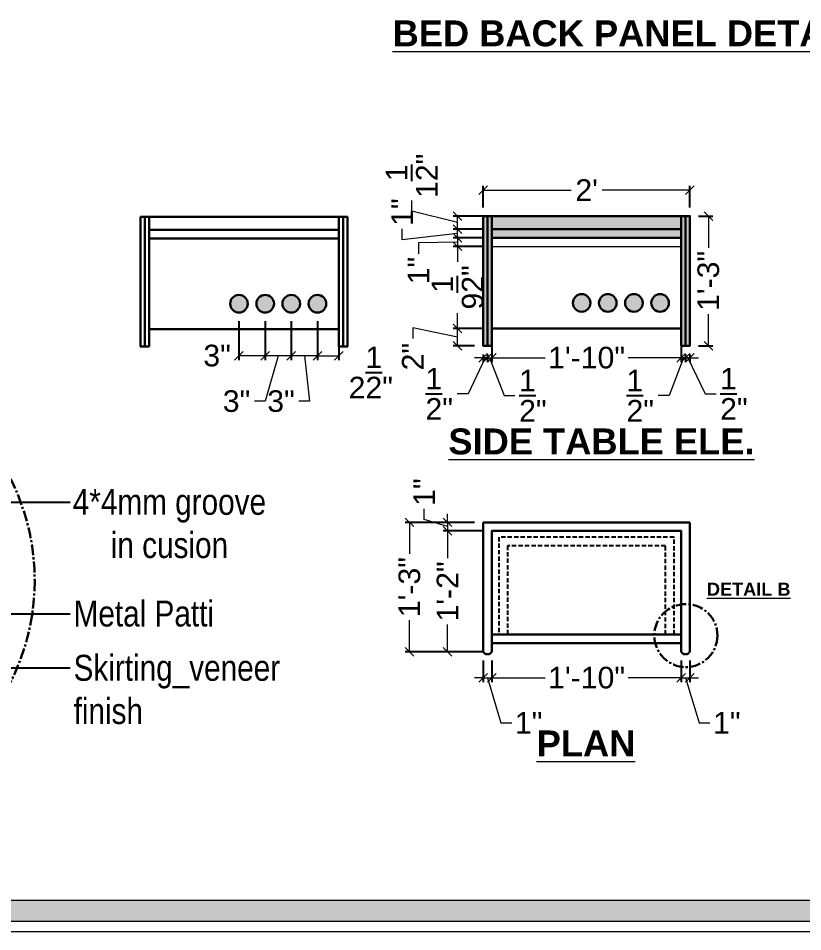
# Model space of a CAD drawing. Header units: millimetres. Extents: x 56222 to 3066687, y -650199 to -121287.
# Drawn here: x 132227 to 132317.7, y -184089.8 to -183984.1 of the extents above; entities that cross this region are included whole.
import ezdxf
from ezdxf import colors
from ezdxf.entities.mleader import LeaderData, LeaderLine
from ezdxf.math import Vec2, Vec3

# ---------------------------------------------------------------- set-up
doc = ezdxf.new("R2010")
doc.units = ezdxf.units.MM
doc.header["$MEASUREMENT"] = 0
doc.header["$PDMODE"] = 35
for name, pattern in [('CENTER', [2, 1.25, -0.25, 0.25, -0.25]), ('DASHED2', [0.375, 0.25, -0.125]), ('DASHEDX2', [1.5, 1, -0.5])]:
    doc.linetypes.add(name, pattern=pattern)
doc.layers.get('Defpoints').update_dxf_attribs({"color": 220})
doc.layers.add('AR HATCH-7', color=7, linetype='Continuous')
for name, color, linetype, lineweight in [('DIM.', 250, 'Continuous', 13), ('dim05', 1, 'Continuous', 13), ('Dimension', 10, 'DASHEDX2', 20), ('FURNITURE', 32, 'Continuous', 9), ('Text', 7, 'Continuous', 15), ('wall', 7, 'Continuous', 30)]:
    doc.layers.add(name, color=color, linetype=linetype, lineweight=lineweight)
doc.styles.add('Arial', font='arial.ttf')
doc.styles.get("Standard").update_dxf_attribs({"font": 'arial.ttf', "height": 6})
doc.styles.add('style4', font='ARIALN.TTF')
doc.dimstyles.new('ISO-25', dxfattribs={"dimtxt": 2.5, "dimasz": 1, "dimexe": 0.5, "dimexo": 1, "dimtad": 0, "dimdec": 1, "dimlunit": 4, "dimtxsty": 'Standard', "dimblk": 'OBLIQUE', "dimcen": 2.5, "dimclrd": 1, "dimclre": 1, "dimclrt": 5, "dimadec": 0, "dimazin": 0, "dimtfac": 1, "dimtdec": 1, "dimtmove": 0, "dimatfit": 3, "dimfxl": 1, "dimlwd": -1, "dimarcsym": 0})

# ---------------------------------------------------------------- blocks, each defined once
blk = doc.blocks.new('_Oblique')
at = {"layer": 'wall', "color": 0, "lineweight": -2}
blk.add_line((-0.5, -0.5), (0.5, 0.5), dxfattribs=at)
blk = doc.blocks.new('*D529')
at = {"layer": 'Defpoints', "color": 0, "lineweight": 30, "transparency": 16777216}
for p in [(132280.73, -184021.96), (132281.23, -184021.96), (132281.23, -184023.35)]:
    blk.add_point(p, dxfattribs=at)
at = {"layer": 'dim05', "color": 1, "linetype": 'Continuous', "lineweight": -2, "transparency": 16777216}
for p, q in [((132280.73, -184022.96), (132280.73, -184023.85)), ((132281.23, -184022.96), (132281.23, -184023.85))]:
    blk.add_line(p, q, dxfattribs=at)
at = {"layer": 'dim05', "color": 1, "linetype": 'Continuous', "transparency": 16777216}
for p, q in [((132280.98, -184023.35), (132278.98, -184027.52)), ((132280.73, -184023.35), (132279.73, -184023.35)), ((132280.73, -184023.35), (132281.23, -184023.35)), ((132280.73, -184023.35), (132281.23, -184023.35)), ((132281.23, -184023.35), (132282.23, -184023.35)), ((132278.98, -184027.52), (132277.73, -184027.52))]:
    blk.add_line(p, q, dxfattribs=at)
at = {"layer": 'dim05', "color": 1, "transparency": 16777216}
blk.add_blockref('_Oblique', (132280.73, -184023.35), dxfattribs=at)
at = {"layer": 'dim05', "color": 1, "transparency": 16777216, "rotation": 180}
blk.add_blockref('_Oblique', (132281.23, -184023.35), dxfattribs=at)
at = {"layer": 'dim05', "color": 5, "lineweight": 25, "transparency": 16777216, "insert": (132275.65, -184027.52), "char_height": 2.5, "attachment_point": 5, "style": 'Arial'}
blk.add_mtext('{\\H1x;\\S1/2;}"', dxfattribs=at)
blk = doc.blocks.new('*D530')
at = {"layer": 'Defpoints', "color": 0, "lineweight": 30, "transparency": 16777216}
for p in [(132281.23, -184021.96), (132281.73, -184021.96), (132281.73, -184023.35)]:
    blk.add_point(p, dxfattribs=at)
at = {"layer": 'dim05', "color": 1, "linetype": 'Continuous', "lineweight": -2, "transparency": 16777216}
for p, q in [((132281.23, -184022.96), (132281.23, -184023.85)), ((132281.73, -184022.96), (132281.73, -184023.85))]:
    blk.add_line(p, q, dxfattribs=at)
at = {"layer": 'dim05', "color": 1, "linetype": 'Continuous', "transparency": 16777216}
for p, q in [((132281.23, -184023.35), (132280.23, -184023.35)), ((132281.23, -184023.35), (132281.73, -184023.35)), ((132281.23, -184023.35), (132281.73, -184023.35)), ((132281.48, -184023.35), (132283.16, -184027.73)), ((132281.73, -184023.35), (132282.73, -184023.35)), ((132283.16, -184027.73), (132284.41, -184027.73))]:
    blk.add_line(p, q, dxfattribs=at)
at = {"layer": 'dim05', "color": 1, "transparency": 16777216}
blk.add_blockref('_Oblique', (132281.23, -184023.35), dxfattribs=at)
at = {"layer": 'dim05', "color": 1, "transparency": 16777216, "rotation": 180}
blk.add_blockref('_Oblique', (132281.73, -184023.35), dxfattribs=at)
at = {"layer": 'dim05', "color": 5, "lineweight": 25, "transparency": 16777216, "insert": (132286.48, -184027.73), "char_height": 2.5, "attachment_point": 5, "style": 'Arial'}
blk.add_mtext('{\\H1x;\\S1/2;}"', dxfattribs=at)
blk = doc.blocks.new('*D531')
at = {"layer": 'Defpoints', "color": 0, "lineweight": 30, "transparency": 16777216}
for p in [(132281.73, -184019.96), (132303.64, -184019.96), (132303.64, -184023.35)]:
    blk.add_point(p, dxfattribs=at)
at = {"layer": 'dim05', "color": 1, "linetype": 'Continuous', "lineweight": -2, "transparency": 16777216}
for p, q in [((132281.73, -184020.96), (132281.73, -184023.85)), ((132303.64, -184020.96), (132303.64, -184023.85))]:
    blk.add_line(p, q, dxfattribs=at)
at = {"layer": 'dim05', "color": 1, "linetype": 'Continuous', "transparency": 16777216}
for p, q in [((132281.73, -184023.35), (132287.89, -184023.35)), ((132303.64, -184023.35), (132297.49, -184023.35))]:
    blk.add_line(p, q, dxfattribs=at)
at = {"layer": 'dim05', "color": 1, "transparency": 16777216, "rotation": 180}
blk.add_blockref('_Oblique', (132281.73, -184023.35), dxfattribs=at)
at = {"layer": 'dim05', "color": 1, "transparency": 16777216}
blk.add_blockref('_Oblique', (132303.64, -184023.35), dxfattribs=at)
at = {"layer": 'dim05', "color": 5, "lineweight": 25, "transparency": 16777216, "insert": (132292.69, -184023.35), "char_height": 2.5, "attachment_point": 5, "style": 'Arial'}
blk.add_mtext('1\'-10"', dxfattribs=at)
blk = doc.blocks.new('*D533')
at = {"layer": 'Defpoints', "color": 0, "lineweight": 30, "transparency": 16777216}
for p in [(132304.14, -184021.96), (132304.64, -184021.96), (132304.14, -184023.35)]:
    blk.add_point(p, dxfattribs=at)
at = {"layer": 'dim05', "color": 1, "linetype": 'Continuous', "lineweight": -2, "transparency": 16777216}
for p, q in [((132304.14, -184022.96), (132304.14, -184023.85)), ((132304.64, -184022.96), (132304.64, -184023.85))]:
    blk.add_line(p, q, dxfattribs=at)
at = {"layer": 'dim05', "color": 1, "linetype": 'Continuous', "transparency": 16777216}
for p, q in [((132304.14, -184023.35), (132303.14, -184023.35)), ((132304.64, -184023.35), (132304.14, -184023.35)), ((132304.64, -184023.35), (132304.14, -184023.35)), ((132304.39, -184023.35), (132306.4, -184027.52)), ((132304.64, -184023.35), (132305.64, -184023.35)), ((132306.4, -184027.52), (132307.65, -184027.52))]:
    blk.add_line(p, q, dxfattribs=at)
at = {"layer": 'dim05', "color": 1, "transparency": 16777216}
blk.add_blockref('_Oblique', (132304.14, -184023.35), dxfattribs=at)
at = {"layer": 'dim05', "color": 1, "transparency": 16777216, "rotation": 180}
blk.add_blockref('_Oblique', (132304.64, -184023.35), dxfattribs=at)
at = {"layer": 'dim05', "color": 5, "lineweight": 25, "transparency": 16777216, "insert": (132309.72, -184027.52), "char_height": 2.5, "attachment_point": 5, "style": 'Arial'}
blk.add_mtext('{\\H1x;\\S1/2;}"', dxfattribs=at)
blk = doc.blocks.new('*D532')
at = {"layer": 'Defpoints', "color": 0, "lineweight": 30, "transparency": 16777216}
for p in [(132303.64, -184021.96), (132304.14, -184021.96), (132303.64, -184023.35)]:
    blk.add_point(p, dxfattribs=at)
at = {"layer": 'dim05', "color": 1, "linetype": 'Continuous', "lineweight": -2, "transparency": 16777216}
for p, q in [((132303.64, -184022.96), (132303.64, -184023.85)), ((132304.14, -184022.96), (132304.14, -184023.85))]:
    blk.add_line(p, q, dxfattribs=at)
at = {"layer": 'dim05', "color": 1, "linetype": 'Continuous', "transparency": 16777216}
for p, q in [((132303.89, -184023.35), (132302.22, -184027.73)), ((132303.64, -184023.35), (132302.64, -184023.35)), ((132304.14, -184023.35), (132303.64, -184023.35)), ((132304.14, -184023.35), (132303.64, -184023.35)), ((132304.14, -184023.35), (132305.14, -184023.35)), ((132302.22, -184027.73), (132300.97, -184027.73))]:
    blk.add_line(p, q, dxfattribs=at)
at = {"layer": 'dim05', "color": 1, "transparency": 16777216}
blk.add_blockref('_Oblique', (132303.64, -184023.35), dxfattribs=at)
at = {"layer": 'dim05', "color": 1, "transparency": 16777216, "rotation": 180}
blk.add_blockref('_Oblique', (132304.14, -184023.35), dxfattribs=at)
at = {"layer": 'dim05', "color": 5, "lineweight": 25, "transparency": 16777216, "insert": (132298.89, -184027.73), "char_height": 2.5, "attachment_point": 5, "style": 'Arial'}
blk.add_mtext('{\\H1x;\\S1/2;}"', dxfattribs=at)
blk = doc.blocks.new('*D534')
at = {"layer": 'Defpoints', "color": 0, "lineweight": 30, "transparency": 16777216}
for p in [(132277.78, -184019.96), (132281.73, -184019.96), (132280.73, -184021.96)]:
    blk.add_point(p, dxfattribs=at)
at = {"layer": 'dim05', "color": 1, "linetype": 'Continuous', "transparency": 16777216}
for p, q in [((132277.78, -184020.96), (132272.59, -184019.89)), ((132272.59, -184019.89), (132272.59, -184021.14)), ((132277.78, -184021.96), (132277.78, -184019.96))]:
    blk.add_line(p, q, dxfattribs=at)
at = {"layer": 'dim05', "color": 1, "linetype": 'Continuous', "lineweight": -2, "transparency": 16777216}
for p, q in [((132280.73, -184019.96), (132277.28, -184019.96)), ((132279.73, -184021.96), (132277.28, -184021.96))]:
    blk.add_line(p, q, dxfattribs=at)
at = {"layer": 'dim05', "color": 1, "transparency": 16777216}
for p, rotation in [((132277.78, -184019.96), 90), ((132277.78, -184021.96), 270)]:
    blk.add_blockref('_Oblique', p, dxfattribs=dict(at, rotation=rotation))
at = {"layer": 'dim05', "color": 5, "lineweight": 25, "transparency": 16777216, "insert": (132272.59, -184023.22), "char_height": 2.5, "attachment_point": 5, "rotation": 90, "style": 'Arial'}
blk.add_mtext('2"', dxfattribs=at)
blk = doc.blocks.new('*D535')
at = {"layer": 'Defpoints', "color": 0, "lineweight": 30, "transparency": 16777216}
for p in [(132277.78, -184010.46), (132281.73, -184010.46), (132281.73, -184019.96)]:
    blk.add_point(p, dxfattribs=at)
at = {"layer": 'dim05', "color": 1, "linetype": 'Continuous', "lineweight": -2, "transparency": 16777216}
for p, q in [((132280.73, -184010.46), (132277.28, -184010.46)), ((132280.73, -184019.96), (132277.28, -184019.96))]:
    blk.add_line(p, q, dxfattribs=at)
at = {"layer": 'dim05', "color": 1, "linetype": 'Continuous', "transparency": 16777216}
for p, q in [((132277.78, -184010.46), (132277.78, -184012.24)), ((132277.78, -184019.96), (132277.78, -184018.19))]:
    blk.add_line(p, q, dxfattribs=at)
at = {"layer": 'dim05', "color": 1, "transparency": 16777216}
for p, rotation in [((132277.78, -184010.46), 90), ((132277.78, -184019.96), 270)]:
    blk.add_blockref('_Oblique', p, dxfattribs=dict(at, rotation=rotation))
at = {"layer": 'dim05', "color": 5, "lineweight": 25, "transparency": 16777216, "insert": (132277.78, -184015.21), "char_height": 2.5, "attachment_point": 5, "rotation": 90, "style": 'Arial'}
blk.add_mtext('9{\\H1x;\\S1/2;}"', dxfattribs=at)
blk = doc.blocks.new('*D536')
at = {"layer": 'Defpoints', "color": 0, "lineweight": 30, "transparency": 16777216}
for p in [(132277.78, -184008.46), (132281.73, -184008.46), (132281.73, -184009.46)]:
    blk.add_point(p, dxfattribs=at)
at = {"layer": 'dim05', "color": 1, "linetype": 'Continuous', "transparency": 16777216}
for p, q in [((132271.36, -184009.7), (132271.36, -184008.45)), ((132277.78, -184008.46), (132277.78, -184007.46)), ((132277.78, -184009.46), (132277.78, -184008.46)), ((132277.78, -184009.46), (132277.78, -184008.46)), ((132277.78, -184008.96), (132271.36, -184009.7)), ((132277.78, -184009.46), (132277.78, -184010.46))]:
    blk.add_line(p, q, dxfattribs=at)
at = {"layer": 'dim05', "color": 1, "linetype": 'Continuous', "lineweight": -2, "transparency": 16777216}
for p, q in [((132280.73, -184008.46), (132277.28, -184008.46)), ((132280.73, -184009.46), (132277.28, -184009.46))]:
    blk.add_line(p, q, dxfattribs=at)
at = {"layer": 'dim05', "color": 1, "transparency": 16777216}
for p, rotation in [((132277.78, -184008.46), 270), ((132277.78, -184009.46), 90)]:
    blk.add_blockref('_Oblique', p, dxfattribs=dict(at, rotation=rotation))
at = {"layer": 'dim05', "color": 5, "lineweight": 25, "transparency": 16777216, "insert": (132271.36, -184006.5), "char_height": 2.5, "attachment_point": 5, "rotation": 90, "style": 'Arial'}
blk.add_mtext('1"', dxfattribs=at)
blk = doc.blocks.new('*D537')
at = {"layer": 'Defpoints', "color": 0, "lineweight": 30, "transparency": 16777216}
for p in [(132277.78, -184006.96), (132281.73, -184006.96), (132281.73, -184008.46)]:
    blk.add_point(p, dxfattribs=at)
at = {"layer": 'dim05', "color": 1, "linetype": 'Continuous', "transparency": 16777216}
for p, q in [((132272.47, -184006.4), (132272.47, -184005.15)), ((132277.78, -184007.71), (132272.47, -184006.4)), ((132277.78, -184008.46), (132277.78, -184006.96))]:
    blk.add_line(p, q, dxfattribs=at)
at = {"layer": 'dim05', "color": 1, "linetype": 'Continuous', "lineweight": -2, "transparency": 16777216}
for p, q in [((132280.73, -184006.96), (132277.28, -184006.96)), ((132280.73, -184008.46), (132277.28, -184008.46))]:
    blk.add_line(p, q, dxfattribs=at)
at = {"layer": 'dim05', "color": 1, "transparency": 16777216}
for p, rotation in [((132277.78, -184006.96), 90), ((132277.78, -184008.46), 270)]:
    blk.add_blockref('_Oblique', p, dxfattribs=dict(at, rotation=rotation))
at = {"layer": 'dim05', "color": 5, "lineweight": 25, "transparency": 16777216, "insert": (132272.47, -184002.3), "char_height": 2.5, "attachment_point": 5, "rotation": 90, "style": 'Arial'}
blk.add_mtext('1{\\H1x;\\S1/2;}"', dxfattribs=at)
blk = doc.blocks.new('*D538')
at = {"layer": 'Defpoints', "color": 0, "lineweight": 30, "transparency": 16777216}
for p in [(132304.64, -184003.95), (132280.73, -184006.96), (132304.64, -184006.96)]:
    blk.add_point(p, dxfattribs=at)
at = {"layer": 'dim05', "color": 1, "linetype": 'Continuous', "lineweight": -2, "transparency": 16777216}
for p, q in [((132280.73, -184005.96), (132280.73, -184003.45)), ((132304.64, -184005.96), (132304.64, -184003.45))]:
    blk.add_line(p, q, dxfattribs=at)
at = {"layer": 'dim05', "color": 1, "linetype": 'Continuous', "transparency": 16777216}
for p, q in [((132280.73, -184003.95), (132290.89, -184003.95)), ((132304.64, -184003.95), (132294.48, -184003.95))]:
    blk.add_line(p, q, dxfattribs=at)
at = {"layer": 'dim05', "color": 1, "transparency": 16777216, "rotation": 180}
blk.add_blockref('_Oblique', (132280.73, -184003.95), dxfattribs=at)
at = {"layer": 'dim05', "color": 1, "transparency": 16777216}
blk.add_blockref('_Oblique', (132304.64, -184003.95), dxfattribs=at)
at = {"layer": 'dim05', "color": 5, "lineweight": 25, "transparency": 16777216, "insert": (132292.69, -184003.95), "char_height": 2.5, "attachment_point": 5, "style": 'Arial'}
blk.add_mtext("2'", dxfattribs=at)
blk = doc.blocks.new('*D539')
at = {"layer": 'Defpoints', "color": 0, "lineweight": 30, "transparency": 16777216}
for p in [(132304.64, -184006.96), (132304.64, -184021.96), (132306.77, -184021.96)]:
    blk.add_point(p, dxfattribs=at)
at = {"layer": 'dim05', "color": 1, "linetype": 'Continuous', "lineweight": -2, "transparency": 16777216}
for p, q in [((132305.64, -184006.96), (132307.27, -184006.96)), ((132305.64, -184021.96), (132307.27, -184021.96))]:
    blk.add_line(p, q, dxfattribs=at)
at = {"layer": 'dim05', "color": 1, "linetype": 'Continuous', "transparency": 16777216}
for p, q in [((132306.77, -184006.96), (132306.77, -184010.63)), ((132306.77, -184021.96), (132306.77, -184018.29))]:
    blk.add_line(p, q, dxfattribs=at)
at = {"layer": 'dim05', "color": 1, "transparency": 16777216}
for p, rotation in [((132306.77, -184006.96), 90), ((132306.77, -184021.96), 270)]:
    blk.add_blockref('_Oblique', p, dxfattribs=dict(at, rotation=rotation))
at = {"layer": 'dim05', "color": 5, "lineweight": 25, "transparency": 16777216, "insert": (132306.77, -184014.46), "char_height": 2.5, "attachment_point": 5, "rotation": 90, "style": 'Arial'}
blk.add_mtext('1\'-3"', dxfattribs=at)
blk = doc.blocks.new('*D548')
at = {"layer": 'Defpoints', "color": 0, "lineweight": 30, "transparency": 16777216}
for p in [(132280.73, -184042.39), (132276.61, -184043.39), (132281.73, -184043.39)]:
    blk.add_point(p, dxfattribs=at)
at = {"layer": 'dim05', "color": 1, "linetype": 'Continuous', "transparency": 16777216}
for p, q in [((132273.92, -184042.08), (132273.92, -184040.83)), ((132276.61, -184042.89), (132273.92, -184042.08)), ((132276.61, -184042.39), (132276.61, -184041.39)), ((132276.61, -184042.39), (132276.61, -184043.39)), ((132276.61, -184042.39), (132276.61, -184043.39)), ((132276.61, -184043.39), (132276.61, -184044.39))]:
    blk.add_line(p, q, dxfattribs=at)
at = {"layer": 'dim05', "color": 1, "linetype": 'Continuous', "lineweight": -2, "transparency": 16777216}
for p, q in [((132279.73, -184042.39), (132276.11, -184042.39)), ((132280.73, -184043.39), (132276.11, -184043.39))]:
    blk.add_line(p, q, dxfattribs=at)
at = {"layer": 'dim05', "color": 1, "transparency": 16777216}
for p, rotation in [((132276.61, -184042.39), 270), ((132276.61, -184043.39), 90)]:
    blk.add_blockref('_Oblique', p, dxfattribs=dict(at, rotation=rotation))
at = {"layer": 'dim05', "color": 5, "lineweight": 25, "transparency": 16777216, "insert": (132273.92, -184038.89), "char_height": 2.5, "attachment_point": 5, "rotation": 90, "style": 'Arial'}
blk.add_mtext('1"', dxfattribs=at)
blk = doc.blocks.new('*D549')
at = {"layer": 'Defpoints', "color": 0, "lineweight": 30, "transparency": 16777216}
for p in [(132281.73, -184043.39), (132276.61, -184057.38), (132281.73, -184057.38)]:
    blk.add_point(p, dxfattribs=at)
at = {"layer": 'dim05', "color": 1, "linetype": 'Continuous', "lineweight": -2, "transparency": 16777216}
for p, q in [((132280.73, -184043.39), (132276.11, -184043.39)), ((132280.73, -184057.38), (132276.11, -184057.38))]:
    blk.add_line(p, q, dxfattribs=at)
at = {"layer": 'dim05', "color": 1, "linetype": 'Continuous', "transparency": 16777216}
for p, q in [((132276.61, -184043.39), (132276.61, -184046.55)), ((132276.61, -184057.38), (132276.61, -184054.21))]:
    blk.add_line(p, q, dxfattribs=at)
at = {"layer": 'dim05', "color": 1, "transparency": 16777216}
for p, rotation in [((132276.61, -184043.39), 90), ((132276.61, -184057.38), 270)]:
    blk.add_blockref('_Oblique', p, dxfattribs=dict(at, rotation=rotation))
at = {"layer": 'dim05', "color": 5, "lineweight": 25, "transparency": 16777216, "insert": (132276.61, -184050.38), "char_height": 2.5, "attachment_point": 5, "rotation": 90, "style": 'Arial'}
blk.add_mtext('1\'-2"', dxfattribs=at)
blk = doc.blocks.new('*D550')
at = {"layer": 'Defpoints', "color": 0, "lineweight": 30, "transparency": 16777216}
for p in [(132280.73, -184042.39), (132272.21, -184057.38), (132280.73, -184057.38)]:
    blk.add_point(p, dxfattribs=at)
at = {"layer": 'dim05', "color": 1, "linetype": 'Continuous', "lineweight": -2, "transparency": 16777216}
for p, q in [((132279.73, -184042.39), (132271.71, -184042.39)), ((132279.73, -184057.38), (132271.71, -184057.38))]:
    blk.add_line(p, q, dxfattribs=at)
at = {"layer": 'dim05', "color": 1, "linetype": 'Continuous', "transparency": 16777216}
for p, q in [((132272.21, -184042.39), (132272.21, -184046.05)), ((132272.21, -184057.38), (132272.21, -184053.71))]:
    blk.add_line(p, q, dxfattribs=at)
at = {"layer": 'dim05', "color": 1, "transparency": 16777216}
for p, rotation in [((132272.21, -184042.39), 90), ((132272.21, -184057.38), 270)]:
    blk.add_blockref('_Oblique', p, dxfattribs=dict(at, rotation=rotation))
at = {"layer": 'dim05', "color": 5, "lineweight": 25, "transparency": 16777216, "insert": (132272.21, -184049.88), "char_height": 2.5, "attachment_point": 5, "rotation": 90, "style": 'Arial'}
blk.add_mtext('1\'-3"', dxfattribs=at)
blk = doc.blocks.new('*D551')
at = {"layer": 'Defpoints', "color": 0, "lineweight": 30, "transparency": 16777216}
for p in [(132280.73, -184057.38), (132281.73, -184057.38), (132281.73, -184060.37)]:
    blk.add_point(p, dxfattribs=at)
at = {"layer": 'dim05', "color": 1, "linetype": 'Continuous', "lineweight": -2, "transparency": 16777216}
for p, q in [((132280.73, -184058.38), (132280.73, -184060.87)), ((132281.73, -184058.38), (132281.73, -184060.87))]:
    blk.add_line(p, q, dxfattribs=at)
at = {"layer": 'dim05', "color": 1, "linetype": 'Continuous', "transparency": 16777216}
for p, q in [((132280.73, -184060.37), (132279.73, -184060.37)), ((132280.73, -184060.37), (132281.73, -184060.37)), ((132280.73, -184060.37), (132281.73, -184060.37)), ((132281.23, -184060.37), (132282.79, -184065.57)), ((132281.73, -184060.37), (132282.73, -184060.37)), ((132282.79, -184065.57), (132284.04, -184065.57))]:
    blk.add_line(p, q, dxfattribs=at)
at = {"layer": 'dim05', "color": 1, "transparency": 16777216}
blk.add_blockref('_Oblique', (132280.73, -184060.37), dxfattribs=at)
at = {"layer": 'dim05', "color": 1, "transparency": 16777216, "rotation": 180}
blk.add_blockref('_Oblique', (132281.73, -184060.37), dxfattribs=at)
at = {"layer": 'dim05', "color": 5, "lineweight": 25, "transparency": 16777216, "insert": (132285.99, -184065.57), "char_height": 2.5, "attachment_point": 5, "style": 'Arial'}
blk.add_mtext('1"', dxfattribs=at)
blk = doc.blocks.new('*D552')
at = {"layer": 'Defpoints', "color": 0, "lineweight": 30, "transparency": 16777216}
for p in [(132281.73, -184057.38), (132303.64, -184057.38), (132303.64, -184060.37)]:
    blk.add_point(p, dxfattribs=at)
at = {"layer": 'dim05', "color": 1, "linetype": 'Continuous', "lineweight": -2, "transparency": 16777216}
for p, q in [((132281.73, -184058.38), (132281.73, -184060.87)), ((132303.64, -184058.38), (132303.64, -184060.87))]:
    blk.add_line(p, q, dxfattribs=at)
at = {"layer": 'dim05', "color": 1, "linetype": 'Continuous', "transparency": 16777216}
for p, q in [((132281.73, -184060.37), (132287.89, -184060.37)), ((132303.64, -184060.37), (132297.49, -184060.37))]:
    blk.add_line(p, q, dxfattribs=at)
at = {"layer": 'dim05', "color": 1, "transparency": 16777216, "rotation": 180}
blk.add_blockref('_Oblique', (132281.73, -184060.37), dxfattribs=at)
at = {"layer": 'dim05', "color": 1, "transparency": 16777216}
blk.add_blockref('_Oblique', (132303.64, -184060.37), dxfattribs=at)
at = {"layer": 'dim05', "color": 5, "lineweight": 25, "transparency": 16777216, "insert": (132292.69, -184060.37), "char_height": 2.5, "attachment_point": 5, "style": 'Arial'}
blk.add_mtext('1\'-10"', dxfattribs=at)
blk = doc.blocks.new('*D553')
at = {"layer": 'Defpoints', "color": 0, "lineweight": 30, "transparency": 16777216}
for p in [(132303.64, -184057.38), (132304.64, -184057.38), (132304.64, -184060.37)]:
    blk.add_point(p, dxfattribs=at)
at = {"layer": 'dim05', "color": 1, "linetype": 'Continuous', "lineweight": -2, "transparency": 16777216}
for p, q in [((132303.64, -184058.38), (132303.64, -184060.87)), ((132304.64, -184058.38), (132304.64, -184060.87))]:
    blk.add_line(p, q, dxfattribs=at)
at = {"layer": 'dim05', "color": 1, "linetype": 'Continuous', "transparency": 16777216}
for p, q in [((132303.64, -184060.37), (132302.64, -184060.37)), ((132303.64, -184060.37), (132304.64, -184060.37)), ((132303.64, -184060.37), (132304.64, -184060.37)), ((132304.14, -184060.37), (132305.7, -184065.57)), ((132304.64, -184060.37), (132305.64, -184060.37)), ((132305.7, -184065.57), (132306.95, -184065.57))]:
    blk.add_line(p, q, dxfattribs=at)
at = {"layer": 'dim05', "color": 1, "transparency": 16777216}
blk.add_blockref('_Oblique', (132303.64, -184060.37), dxfattribs=at)
at = {"layer": 'dim05', "color": 1, "transparency": 16777216, "rotation": 180}
blk.add_blockref('_Oblique', (132304.64, -184060.37), dxfattribs=at)
at = {"layer": 'dim05', "color": 5, "lineweight": 25, "transparency": 16777216, "insert": (132308.9, -184065.57), "char_height": 2.5, "attachment_point": 5, "style": 'Arial'}
blk.add_mtext('1"', dxfattribs=at)
blk = doc.blocks.new('*D555')
at = {"layer": 'Defpoints', "color": 0, "lineweight": 30, "transparency": 16777216}
for p in [(132281.73, -184009.46), (132277.78, -184010.46), (132281.73, -184010.46)]:
    blk.add_point(p, dxfattribs=at)
at = {"layer": 'dim05', "color": 1, "linetype": 'Continuous', "transparency": 16777216}
for p, q in [((132277.78, -184009.46), (132277.78, -184008.46)), ((132277.78, -184009.46), (132277.78, -184010.46)), ((132277.78, -184009.46), (132277.78, -184010.46)), ((132277.78, -184009.96), (132273.25, -184010.06)), ((132273.25, -184010.06), (132273.25, -184011.31)), ((132277.78, -184010.46), (132277.78, -184011.46))]:
    blk.add_line(p, q, dxfattribs=at)
at = {"layer": 'dim05', "color": 1, "linetype": 'Continuous', "lineweight": -2, "transparency": 16777216}
for p, q in [((132280.73, -184009.46), (132277.28, -184009.46)), ((132280.73, -184010.46), (132277.28, -184010.46))]:
    blk.add_line(p, q, dxfattribs=at)
at = {"layer": 'dim05', "color": 1, "transparency": 16777216}
for p, rotation in [((132277.78, -184009.46), 270), ((132277.78, -184010.46), 90)]:
    blk.add_blockref('_Oblique', p, dxfattribs=dict(at, rotation=rotation))
at = {"layer": 'dim05', "color": 5, "lineweight": 25, "transparency": 16777216, "insert": (132273.25, -184013.26), "char_height": 2.5, "attachment_point": 5, "rotation": 90, "style": 'Arial'}
blk.add_mtext('1"', dxfattribs=at)
blk = doc.blocks.new('*D575')
at = {"layer": 'Defpoints', "color": 0, "lineweight": 30, "transparency": 16777216}
for p in [(132261.57, -184018.12), (132264.03, -184018.12), (132264.03, -184023.11)]:
    blk.add_point(p, dxfattribs=at)
at = {"layer": 'dim05', "color": 1, "linetype": 'Continuous', "lineweight": -2, "transparency": 16777216}
for p, q in [((132261.57, -184019.12), (132261.57, -184023.61)), ((132264.03, -184019.12), (132264.03, -184023.61))]:
    blk.add_line(p, q, dxfattribs=at)
at = {"layer": 'dim05', "color": 1, "linetype": 'Continuous', "transparency": 16777216}
blk.add_line((132261.57, -184023.11), (132264.03, -184023.11), dxfattribs=at)
at = {"layer": 'dim05', "color": 1, "transparency": 16777216, "rotation": 180}
blk.add_blockref('_Oblique', (132261.57, -184023.11), dxfattribs=at)
at = {"layer": 'dim05', "color": 1, "transparency": 16777216}
blk.add_blockref('_Oblique', (132264.03, -184023.11), dxfattribs=at)
at = {"layer": 'dim05', "color": 5, "lineweight": 25, "transparency": 16777216, "insert": (132267.74, -184025.05), "char_height": 2.5, "attachment_point": 5, "style": 'Arial'}
blk.add_mtext('2{\\H1x;\\S1/2;}"', dxfattribs=at)
blk = doc.blocks.new('*D576')
at = {"layer": 'Defpoints', "color": 0, "lineweight": 30, "transparency": 16777216}
for p in [(132258.55, -184018.12), (132261.57, -184018.12), (132258.55, -184023.11)]:
    blk.add_point(p, dxfattribs=at)
at = {"layer": 'dim05', "color": 1, "linetype": 'Continuous', "lineweight": -2, "transparency": 16777216}
for p, q in [((132258.55, -184019.12), (132258.55, -184023.61)), ((132261.57, -184019.12), (132261.57, -184023.61))]:
    blk.add_line(p, q, dxfattribs=at)
at = {"layer": 'dim05', "color": 1, "linetype": 'Continuous', "transparency": 16777216}
for p, q in [((132261.57, -184023.11), (132258.55, -184023.11)), ((132260.06, -184023.11), (132260.67, -184028.38)), ((132260.67, -184028.38), (132259.42, -184028.38))]:
    blk.add_line(p, q, dxfattribs=at)
at = {"layer": 'dim05', "color": 1, "transparency": 16777216, "rotation": 180}
blk.add_blockref('_Oblique', (132258.55, -184023.11), dxfattribs=at)
at = {"layer": 'dim05', "color": 1, "transparency": 16777216}
blk.add_blockref('_Oblique', (132261.57, -184023.11), dxfattribs=at)
at = {"layer": 'dim05', "color": 5, "lineweight": 25, "transparency": 16777216, "insert": (132257.36, -184028.38), "char_height": 2.5, "attachment_point": 5, "style": 'Arial'}
blk.add_mtext('3"', dxfattribs=at)
blk = doc.blocks.new('*D577')
at = {"layer": 'Defpoints', "color": 0, "lineweight": 30, "transparency": 16777216}
for p in [(132255.53, -184018.12), (132258.55, -184018.12), (132255.53, -184023.11)]:
    blk.add_point(p, dxfattribs=at)
at = {"layer": 'dim05', "color": 1, "linetype": 'Continuous', "lineweight": -2, "transparency": 16777216}
for p, q in [((132255.53, -184019.12), (132255.53, -184023.61)), ((132258.55, -184019.12), (132258.55, -184023.61))]:
    blk.add_line(p, q, dxfattribs=at)
at = {"layer": 'dim05', "color": 1, "linetype": 'Continuous', "transparency": 16777216}
for p, q in [((132258.55, -184023.11), (132255.53, -184023.11)), ((132257.04, -184023.11), (132255.53, -184028.38)), ((132255.53, -184028.38), (132254.28, -184028.38))]:
    blk.add_line(p, q, dxfattribs=at)
at = {"layer": 'dim05', "color": 1, "transparency": 16777216, "rotation": 180}
blk.add_blockref('_Oblique', (132255.53, -184023.11), dxfattribs=at)
at = {"layer": 'dim05', "color": 1, "transparency": 16777216}
blk.add_blockref('_Oblique', (132258.55, -184023.11), dxfattribs=at)
at = {"layer": 'dim05', "color": 5, "lineweight": 25, "transparency": 16777216, "insert": (132252.22, -184028.38), "char_height": 2.5, "attachment_point": 5, "style": 'Arial'}
blk.add_mtext('3"', dxfattribs=at)
blk = doc.blocks.new('*D578')
at = {"layer": 'Defpoints', "color": 0, "lineweight": 30, "transparency": 16777216}
for p in [(132252.5, -184018.12), (132255.53, -184018.12), (132252.5, -184023.11)]:
    blk.add_point(p, dxfattribs=at)
at = {"layer": 'dim05', "color": 1, "linetype": 'Continuous', "lineweight": -2, "transparency": 16777216}
for p, q in [((132252.5, -184019.12), (132252.5, -184023.61)), ((132255.53, -184019.12), (132255.53, -184023.61))]:
    blk.add_line(p, q, dxfattribs=at)
at = {"layer": 'dim05', "color": 1, "linetype": 'Continuous', "transparency": 16777216}
blk.add_line((132255.53, -184023.11), (132252.5, -184023.11), dxfattribs=at)
at = {"layer": 'dim05', "color": 1, "transparency": 16777216, "rotation": 180}
blk.add_blockref('_Oblique', (132252.5, -184023.11), dxfattribs=at)
at = {"layer": 'dim05', "color": 1, "transparency": 16777216}
blk.add_blockref('_Oblique', (132255.53, -184023.11), dxfattribs=at)
at = {"layer": 'dim05', "color": 5, "lineweight": 25, "transparency": 16777216, "insert": (132249.97, -184023.11), "char_height": 2.5, "attachment_point": 5, "style": 'Arial'}
blk.add_mtext('3"', dxfattribs=at)

msp = doc.modelspace()

# ---------------------------------------------------------------- hatches: boundary and pattern name
at = {"layer": 'AR HATCH-7', "lineweight": 30, "true_color": 0xf4f4f1}
h = msp.add_hatch(color=7, dxfattribs=at)
h.dxf.hatch_style = 1
h.paths.add_polyline_path([(132281.73, -184006.96), (132281.23, -184006.96), (132281.23, -184021.96), (132281.73, -184021.96)])
h.paths.add_polyline_path([(132281.23, -184006.96), (132280.73, -184006.96), (132280.73, -184021.96), (132281.23, -184021.96)])
h = msp.add_hatch(color=7, dxfattribs=at)
h.dxf.hatch_style = 1
h.paths.add_polyline_path([(132303.64, -184006.96), (132281.73, -184006.96), (132281.73, -184008.46), (132303.64, -184008.46)])
h.paths.add_polyline_path([(132303.64, -184008.46), (132281.73, -184008.46), (132281.73, -184009.46), (132303.64, -184009.46)])
h = msp.add_hatch(color=7, dxfattribs=at)
h.dxf.hatch_style = 1
h.paths.add_polyline_path([(132304.14, -184006.96), (132303.64, -184006.96), (132303.64, -184021.96), (132304.14, -184021.96)])
h.paths.add_polyline_path([(132304.64, -184006.96), (132304.14, -184006.96), (132304.14, -184021.96), (132304.64, -184021.96)])
at = {"layer": 'AR HATCH-7', "lineweight": 30, "true_color": 0xc8c92d}
h = msp.add_hatch(color=52, dxfattribs=at)
h.dxf.hatch_style = 1
h.paths.add_polyline_path([(132251.49, -184017.1, 1), (132253.52, -184017.1, 1)])
h.paths.add_polyline_path([(132254.51, -184017.1, 1), (132256.55, -184017.1, 1)])
h.paths.add_polyline_path([(132257.53, -184017.1, 1), (132259.57, -184017.1, 1)])
h.paths.add_polyline_path([(132260.55, -184017.1, 1), (132262.59, -184017.1, 1)])
h = msp.add_hatch(color=52, dxfattribs=at)
h.dxf.hatch_style = 1
h.paths.add_polyline_path([(132291.1, -184017.01, 1), (132293.14, -184017.01, 1)])
h.paths.add_polyline_path([(132294.12, -184017.01, 1), (132296.16, -184017.01, 1)])
h.paths.add_polyline_path([(132297.14, -184017.01, 1), (132299.18, -184017.01, 1)])
h.paths.add_polyline_path([(132300.17, -184017.01, 1), (132302.2, -184017.01, 1)])
at = {"layer": 'Dimension', "linetype": 'Continuous', "true_color": 0xd39e00}
h = msp.add_hatch(color=42, dxfattribs=at)
h.paths.add_polyline_path([(132076.96, -183846.82), (132076.96, -184088.55), (132420.37, -184088.55), (132420.37, -183846.82)])
h.paths.add_polyline_path([(132079.37, -183849.23), (132417.96, -183849.23), (132417.96, -184086.14), (132079.37, -184086.14)], flags=16)

# ---------------------------------------------------------------- linework, layer by layer
at = {"layer": 'dim05', "color": 242, "linetype": 'CENTER', "lineweight": 30, "true_color": 0xcd2027}
msp.add_circle((132202.75, -184049.11), 26.13, dxfattribs=at)
at = {"layer": 'Dimension', "color": 42, "linetype": 'Continuous', "true_color": 0xd39e00}
for points in [[(132075.75, -183845.62), (132421.58, -183845.62), (132421.58, -184089.75), (132075.75, -184089.75)], [(132076.96, -183846.82), (132420.37, -183846.82), (132420.37, -184088.55), (132076.96, -184088.55)], [(132079.37, -183849.23), (132417.96, -183849.23), (132417.96, -184086.14), (132079.37, -184086.14)]]:
    msp.add_lwpolyline(points, close=True, dxfattribs=at)
at = {"layer": 'FURNITURE', "lineweight": 30}
for p, q in [((132241.62, -184007.05), (132241.62, -184022.05)), ((132242.12, -184022.05), (132242.12, -184007.05)), ((132242.12, -184007.05), (132264.03, -184007.05)), ((132264.03, -184007.05), (132264.03, -184022.05)), ((132264.53, -184007.05), (132264.53, -184022.05)), ((132281.23, -184006.96), (132281.23, -184021.96)), ((132281.73, -184021.96), (132281.73, -184006.96)), ((132281.73, -184006.96), (132303.64, -184006.96)), ((132303.64, -184006.96), (132303.64, -184021.96)), ((132304.14, -184006.96), (132304.14, -184021.96)), ((132281.73, -184008.46), (132303.64, -184008.46)), ((132242.12, -184008.55), (132264.03, -184008.55)), ((132281.73, -184009.46), (132303.64, -184009.46)), ((132242.12, -184009.55), (132264.03, -184009.55)), ((132264.03, -184020.05), (132242.12, -184020.05)), ((132303.64, -184019.96), (132281.73, -184019.96)), ((132280.73, -184042.39), (132304.64, -184042.39)), ((132280.73, -184057.38), (132280.73, -184042.39)), ((132304.64, -184042.39), (132304.64, -184057.38)), ((132303.64, -184055.38), (132281.73, -184055.38)), ((132303.64, -184056.38), (132281.73, -184056.38)), ((132281, -184057.64), (132280.73, -184057.38)), ((132281, -184057.64), (132281.18, -184057.64)), ((132281.18, -184057.64), (132281.23, -184057.59)), ((132281.29, -184057.64), (132281.23, -184057.59)), ((132281.29, -184057.64), (132281.47, -184057.64)), ((132281.47, -184057.64), (132281.73, -184057.38)), ((132303.91, -184057.64), (132303.64, -184057.38)), ((132304.09, -184057.64), (132303.91, -184057.64)), ((132304.09, -184057.64), (132304.14, -184057.59)), ((132304.19, -184057.64), (132304.14, -184057.59)), ((132304.37, -184057.64), (132304.19, -184057.64)), ((132304.37, -184057.64), (132304.64, -184057.38))]:
    msp.add_line(p, q, dxfattribs=at)
at = {"layer": 'FURNITURE', "lineweight": 15}
msp.add_line((132281.73, -184010.46), (132303.64, -184010.46), dxfattribs=at)
at = {"layer": 'FURNITURE', "lineweight": 30}
for points in [[(132242.12, -184022.05), (132241.12, -184022.05), (132241.12, -184007.05), (132242.12, -184007.05)], [(132264.03, -184007.05), (132265.03, -184007.05), (132265.03, -184022.05), (132264.03, -184022.05)], [(132281.73, -184021.96), (132280.73, -184021.96), (132280.73, -184006.96), (132281.73, -184006.96)], [(132303.64, -184006.96), (132304.64, -184006.96), (132304.64, -184021.96), (132303.64, -184021.96)], [(132281.73, -184057.38), (132281.73, -184043.39), (132303.64, -184043.39), (132303.64, -184057.38)]]:
    msp.add_lwpolyline(points, dxfattribs=at)
at = {"layer": 'FURNITURE', "linetype": 'DASHED2', "lineweight": 25, "ltscale": 2}
for points in [[(132302.81, -184055.38), (132302.81, -184044.09), (132282.54, -184044.09), (132282.54, -184055.38)], [(132301.81, -184055.38), (132301.81, -184045.09), (132283.54, -184045.09), (132283.54, -184055.38)]]:
    msp.add_lwpolyline(points, dxfattribs=at)
at = {"layer": 'FURNITURE', "lineweight": 30}
for centre in [(132252.5, -184017.1), (132255.53, -184017.1), (132258.55, -184017.1), (132261.57, -184017.1), (132292.12, -184017.01), (132295.14, -184017.01), (132298.16, -184017.01), (132301.19, -184017.01)]:
    msp.add_circle(centre, 1.02, dxfattribs=at)
at = {"layer": 'FURNITURE', "color": 242, "linetype": 'CENTER', "lineweight": 30, "true_color": 0xcd2027}
msp.add_circle((132304.16, -184055.49), 3.65, dxfattribs=at)

# ---------------------------------------------------------------- texts
at = {"layer": 'DIM.', "color": 1, "attachment_point": 1}
for s, insert, char_height in [('{\\fArial|b1|i0|c0|p34;\\LBED BACK PANEL DETAIL}', (132270.26, -183984.32), 3), ('{\\fArial|b1|i0|c0|p34;\\LSIDE TABLE ELE.}', (132276.71, -184031.53), 3), ('{\\fArial|b1|i0|c0|p34;\\LDETAIL B}', (132306.6, -184049.37), 1.5), ('\\pxqc;{\\fArial|b1|i0|c0|p34;\\LPLAN}', (132236.84, -184066.47), 3)]:
    msp.add_mtext_dynamic_manual_height_columns(s, width=111.5588, gutter_width=1, heights=[0], dxfattribs=dict(at, insert=insert, char_height=char_height))

# ---------------------------------------------------------------- dimensions: what is measured, and where the dimension line sits
at = {"layer": 'dim05', "color": 27, "lineweight": 25, "true_color": 0x7d5120}
for base, p1, p2, angle, picture, middle in [((132277.78, -184006.96), (132281.73, -184008.46), (132281.73, -184006.96), 90, '*D537', (132272.47, -184004.53)), ((132277.78, -184008.46), (132281.73, -184009.46), (132281.73, -184008.46), 90, '*D536', (132271.36, -184007.82)), ((132277.78, -184010.46), (132281.73, -184009.46), (132281.73, -184010.46), 90, '*D555', (132273.25, -184011.94)), ((132277.78, -184019.96), (132280.73, -184021.96), (132281.73, -184019.96), 90, '*D534', (132272.59, -184021.76)), ((132303.64, -184023.35), (132304.14, -184021.96), (132303.64, -184021.96), 180, '*D532', (132300.34, -184027.73)), ((132304.14, -184023.35), (132304.64, -184021.96), (132304.14, -184021.96), 180, '*D533', (132308.27, -184027.52))]:
    dim = msp.add_linear_dim(base=base, p1=p1, p2=p2, angle=angle, dimstyle='ISO-25', override={"dimtxsty": 'Arial', "dimtmove": 1}, dxfattribs=at)
    dim.commit()
    dim.dimension.update_dxf_attribs({"geometry": picture, "text_midpoint": middle, "dimtype": 160})
for base, p1, p2, picture, middle in [((132304.64, -184003.95), (132280.73, -184006.96), (132304.64, -184006.96), '*D538', (132292.69, -184003.95)), ((132303.64, -184023.35), (132281.73, -184019.96), (132303.64, -184019.96), '*D531', (132292.69, -184023.35)), ((132281.73, -184060.37), (132280.73, -184057.38), (132281.73, -184057.38), '*D551', (132284.67, -184065.57)), ((132303.64, -184060.37), (132281.73, -184057.38), (132303.64, -184057.38), '*D552', (132292.69, -184060.37)), ((132304.64, -184060.37), (132303.64, -184057.38), (132304.64, -184057.38), '*D553', (132307.58, -184065.57))]:
    dim = msp.add_linear_dim(base=base, p1=p1, p2=p2, dimstyle='ISO-25', override={"dimtxsty": 'Arial', "dimtmove": 1}, dxfattribs=at)
    dim.commit()
    dim.dimension.update_dxf_attribs({"geometry": picture, "text_midpoint": middle})
for base, p1, p2, picture, middle in [((132306.77, -184021.96), (132304.64, -184006.96), (132304.64, -184021.96), '*D539', (132306.77, -184014.46)), ((132277.78, -184010.46), (132281.73, -184019.96), (132281.73, -184010.46), '*D535', (132277.78, -184015.21)), ((132276.61, -184043.39), (132280.73, -184042.39), (132281.73, -184043.39), '*D548', (132273.92, -184040.21)), ((132272.21, -184057.38), (132280.73, -184042.39), (132280.73, -184057.38), '*D550', (132272.21, -184049.88)), ((132276.61, -184057.38), (132281.73, -184043.39), (132281.73, -184057.38), '*D549', (132276.61, -184050.38))]:
    dim = msp.add_linear_dim(base=base, p1=p1, p2=p2, angle=90, dimstyle='ISO-25', override={"dimtxsty": 'Arial', "dimtmove": 1}, dxfattribs=at)
    dim.commit()
    dim.dimension.update_dxf_attribs({"geometry": picture, "text_midpoint": middle})
for base, p1, p2, picture, middle in [((132252.5, -184023.11), (132255.53, -184018.12), (132252.5, -184018.12), '*D578', (132249.97, -184023.11)), ((132255.53, -184023.11), (132258.55, -184018.12), (132255.53, -184018.12), '*D577', (132253.66, -184028.38)), ((132258.55, -184023.11), (132261.57, -184018.12), (132258.55, -184018.12), '*D576', (132258.8, -184028.38)), ((132264.03, -184023.11), (132261.57, -184018.12), (132264.03, -184018.12), '*D575', (132267.74, -184025.05)), ((132281.23, -184023.35), (132280.73, -184021.96), (132281.23, -184021.96), '*D529', (132277.1, -184027.52)), ((132281.73, -184023.35), (132281.23, -184021.96), (132281.73, -184021.96), '*D530', (132285.03, -184027.73))]:
    dim = msp.add_linear_dim(base=base, p1=p1, p2=p2, dimstyle='ISO-25', override={"dimtxsty": 'Arial', "dimtmove": 1}, dxfattribs=at)
    dim.commit()
    dim.dimension.update_dxf_attribs({"geometry": picture, "text_midpoint": middle, "dimtype": 160})

# ---------------------------------------------------------------- leaders
at = {"layer": 'Text', "color": 1, "lineweight": 0, "ltscale": 20}
ml = msp.add_multileader_mtext('Standard', dxfattribs=at)
ml.set_content('\\A1;4*4mm groove \\Pin cusion', color=1, style='style4')
ml.set_leader_properties()
ml.build(insert=Vec2(0, 0))
ml.multileader.update_dxf_attribs({"dogleg_length": 2.02, "arrow_head_size": 2})
ctx = ml.context
ctx.base_point, ctx.char_height, ctx.arrow_head_size, ctx.landing_gap_size, ctx.plane_origin = Vec3(132232.98, -184040.05), 3, 2, 0.4, Vec3(132161.62, -184040.05)
ctx.text_align_type = 1
notes = []
notes.append((ctx, [(0, (1, 1, 0), (132223.98, -184040.05), (1, 0), 9, [(0, [(132197.73, -184040.05)], 0, [])])]))
ctx.mtext.insert, ctx.mtext.alignment = Vec3(132244.46, -184038.52), 2
ml = msp.add_multileader_mtext('Standard', dxfattribs=at)
ml.set_content('Metal Patti', color=1, style='style4')
ml.set_leader_properties()
ml.build(insert=Vec2(0, 0))
ml.multileader.update_dxf_attribs({"dogleg_length": 2.02, "arrow_head_size": 2})
ctx = ml.context
ctx.base_point, ctx.char_height, ctx.arrow_head_size, ctx.landing_gap_size, ctx.plane_origin = Vec3(132232.98, -184052.96), 3, 2, 0.4, Vec3(132161.62, -184052.96)
notes.append((ctx, [(0, (1, 1, 0), (132223.98, -184052.96), (1, 0), 9, [(0, [(132192.08, -184052.96)], 0, [])])]))
ctx.mtext.insert = Vec3(132233.38, -184051.44)
ml = msp.add_multileader_mtext('Standard', dxfattribs=at)
ml.set_content('Skirting_veneer \\Pfinish', color=1, style='style4')
ml.set_leader_properties()
ml.build(insert=Vec2(0, 0))
ml.multileader.update_dxf_attribs({"dogleg_length": 2.02, "arrow_head_size": 2})
ctx = ml.context
ctx.base_point, ctx.char_height, ctx.arrow_head_size, ctx.landing_gap_size, ctx.plane_origin = Vec3(132232.98, -184059.24), 3, 2, 0.4, Vec3(132161.62, -184059.24)
notes.append((ctx, [(0, (1, 1, 0), (132223.98, -184059.24), (1, 0), 9, [(0, [(132192.08, -184059.24)], 0, [])])]))
ctx.mtext.insert = Vec3(132233.38, -184057.72)
for ctx, leaders in notes:
    for number, flags, end, landing, length, lines in leaders:
        leader = LeaderData()
        leader.index, (leader.has_last_leader_line, leader.has_dogleg_vector, leader.attachment_direction) = number, flags
        leader.last_leader_point, leader.dogleg_vector, leader.dogleg_length = Vec3(end), Vec3(landing), length
        for number, points, colour, breaks in lines:
            line = LeaderLine()
            line.index, line.vertices, line.color, line.breaks = number, Vec3.list(points), colors.encode_raw_color(colour), breaks
            leader.lines.append(line)
        ctx.leaders.append(leader)

doc.saveas('drawing.dxf')
